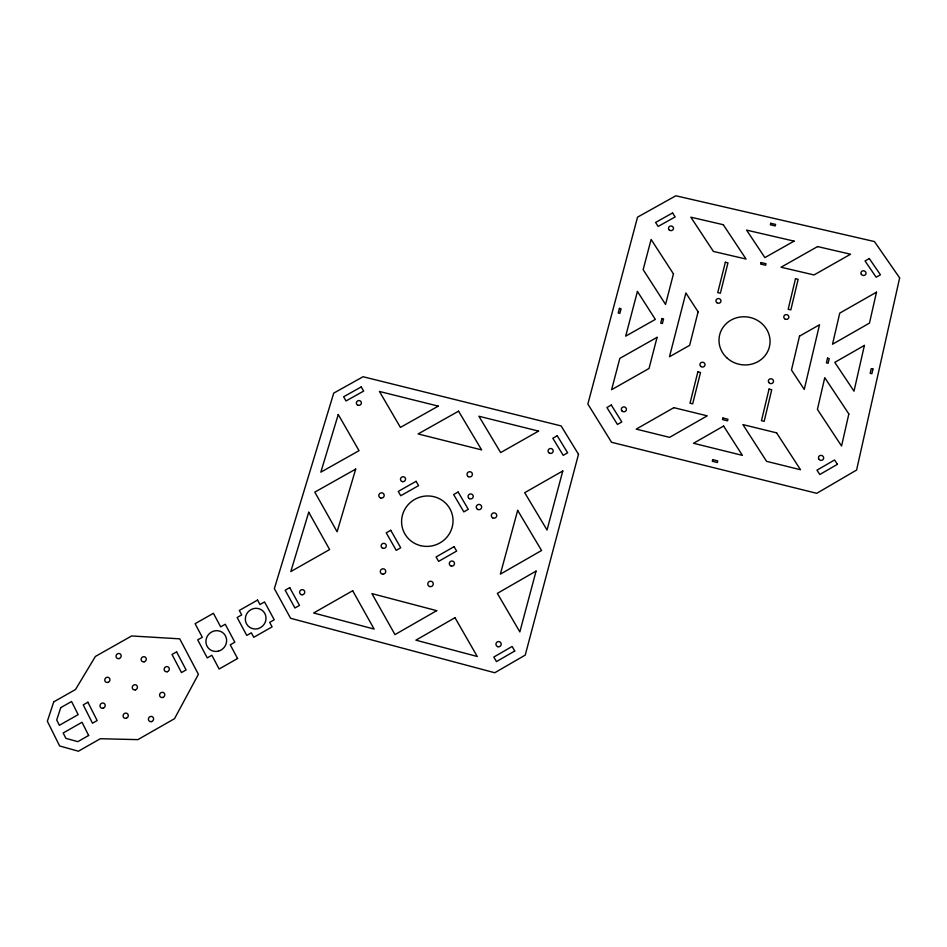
<?xml version="1.0" encoding="UTF-8"?>
<svg xmlns="http://www.w3.org/2000/svg" width="947" height="947" viewBox="0 0 947 947"><rect width="100%" height="100%" fill="white"/><g stroke="black" fill="none" stroke-linecap="round" stroke-linejoin="round"><path stroke-width="1.42" d="M872.933 369.01L871.867 373.745L870.175 373.343L871.24 368.608L872.933 369.01M899.65 277.909L856.597 470.032L816.752 493.316L611.549 442.285L587.862 404.038L637.544 217.147L675.85 195.78L874.436 241.556L899.65 277.909M848.843 413.946L841.552 446.025L817.415 409.376L824.766 377.675L848.843 413.946M864.398 345.418L854.005 391.182L834.792 362.37L864.398 345.418M876.496 292.173L869.464 323.105L832.52 344.223L839.74 313.126L876.496 292.173M827.524 358.155L826.435 362.867L828.116 363.269L829.205 358.558L827.524 358.155M799.505 336.173L791.479 370.04L804.252 389.442L819.51 324.762L799.505 336.173M769.047 389.087L761.471 420.693L764.17 421.344L771.734 389.738L769.047 389.087M795.504 278.69L788.176 309.267L790.828 309.894L798.155 279.306L795.504 278.69M712.7 459.65L712.298 461.272L717.353 462.527L717.755 460.905L712.7 459.65M722.916 418.006L722.525 419.592L727.556 420.835L727.947 419.237L722.916 418.006M761.068 262.568L760.69 264.095L765.614 265.243L765.993 263.716L761.068 262.568M770.716 223.279L770.349 224.782L775.238 225.907L775.605 224.403L770.716 223.279M697.868 371.84L690.008 403.209L692.671 403.86L700.531 372.491L697.868 371.84M725.355 262.248L717.743 292.599L720.371 293.227L727.971 262.864L725.355 262.248M698.105 311.835L689.629 345.347L669.482 356.759L685.888 292.99L698.105 311.835M657.076 337.321L649.026 368.478L611.608 389.69L619.835 358.38L657.076 337.321M661.917 318.535L660.722 323.164L662.367 323.554L663.563 318.926L661.917 318.535M673.447 273.884L665.563 304.449L643.155 269.658L651.11 239.437L673.447 273.884M637.438 291.451L625.683 336.149L655.336 319.411L637.438 291.451M578.499 454.311L525.242 655.087L494.748 672.749L290.587 618.284L274.358 588.62L333.735 393.112L363.08 376.74L561.121 425.925L578.499 454.311M619.433 308.367L618.213 312.983L619.847 313.374L621.066 308.758L619.433 308.367M536.073 571.1L519.844 631.898L497.341 593.367L536.073 571.1M562.79 470.967L547.035 530.012L524.685 492.689L562.79 470.967M517.666 510.386L500.359 574.142L541.566 550.503L517.666 510.386M355.705 469.108L337.108 531.764L314.806 492.132L355.705 469.108M308.734 512.244L290.812 571.562L329.627 549.556L308.734 512.244M338.257 414.514L320.844 472.151L359.031 450.677L338.257 414.514M60.762 707.646L56.713 719.98L59.365 725.307L78.163 714.63L71.57 701.514L60.762 707.646M53.742 701.857L47.35 721.235L59.637 745.964L78.412 751.22L100.323 738.731L137.871 739.631L174.508 718.702L198.397 674.311L179.729 638.834L131.621 635.97L95.398 656.449L75.5 689.534L53.742 701.857M514.742 651.015L496.465 661.598L493.825 657.04L512.102 646.47L514.742 651.015M837.408 464.314L819.794 474.506L816.965 470.162L834.567 459.982L837.408 464.314M454.986 617.704L415.899 640.172L477.264 656.496L454.986 617.704M723.615 426.043L693.512 443.279L742.389 455.365L723.615 426.043M436.721 610.661L394.982 634.608L371.911 593.615L436.721 610.661M88.651 735.476L77.784 741.667L65.864 738.329L63.189 732.978L82.01 722.277L88.651 735.476M352.675 590.739L313.646 612.981L374.124 629.068L352.675 590.739M673.862 407.66L636.23 429.109L669.576 437.36L707.22 415.84L673.862 407.66M237.567 658.508L219.136 669.008L211.856 655.277L207.251 657.905L197.71 639.876L202.303 637.272L195.106 623.682L213.418 613.301L220.663 626.855L225.244 624.251L234.844 642.196L230.251 644.812L237.567 658.508M454.087 546.679L436.07 556.966L438.615 561.37L456.643 551.071L454.087 546.679M257.56 600.078L239.307 610.448L241.698 614.899L237.129 617.503L246.765 635.413L251.346 632.809L253.772 637.295L272.097 626.867L269.67 622.38L274.239 619.776L264.533 601.937L259.975 604.529L257.56 600.078M87.893 702.236L83.241 704.876L92.486 723.212L97.15 720.56L87.893 702.236M176.615 651.856L172.011 654.472L181.481 672.571L186.097 669.943L176.615 651.856M289.735 587.637L285.177 590.218L294.931 607.998L299.489 605.405L289.735 587.637M390.732 530.284L386.234 532.841L396.237 550.349L400.735 547.792L390.732 530.284M458.123 492.026L453.66 494.559L463.817 511.889L468.292 509.344L458.123 492.026M557.227 435.75L552.811 438.26L563.216 455.329L567.632 452.808L557.227 435.75M611.3 405.044L606.92 407.541L617.444 424.457L621.836 421.96L611.3 405.044M869.299 258.555L865.049 260.981L876.164 277.222L880.438 274.796L869.299 258.555M817.581 246.575L781.038 267.232L814.018 274.95L850.572 254.222L817.581 246.575M416.1 481.313L398.249 491.422L400.735 495.731L418.598 485.622L416.1 481.313M538.571 431.098L500.667 452.583L478.91 416.242L538.571 431.098M458.561 411.176L418.112 433.951L481.632 449.896L458.561 411.176M794.071 241.118L764.892 257.596L746.556 230.109L794.071 241.118M438.272 406.121L400.427 427.405L379.439 391.466L438.272 406.121M361.233 386.932L343.619 396.769L346.022 400.948L363.66 391.087L361.233 386.932M672.571 212.957L655.573 222.462L658.153 226.44L675.175 216.922L672.571 212.957M723.271 224.711L690.848 217.194L713.387 251.429L746.07 259.064L723.271 224.711M776.587 432.85L742.91 424.599L766.573 461.343L800.523 469.736L776.587 432.85M861.356 274.346A2.557 2.356 14.1 0 0 865.759 274.287A2.557 2.356 14.1 0 0 863.356 270.759A2.557 2.356 14.1 0 0 861.356 274.346M700.733 366.382A2.557 2.415 9.6 0 0 704.97 365.246A2.557 2.415 9.6 0 0 701.751 362.31A2.557 2.415 9.6 0 0 700.733 366.382M669.28 229.979A2.498 2.32 3.5 0 0 673.424 228.866A2.498 2.32 3.5 0 0 670.298 226.073A2.498 2.32 3.5 0 0 669.28 229.979M622.108 411.093A2.557 2.45 5.3 0 0 626.358 409.944A2.557 2.45 5.3 0 0 623.173 406.973A2.557 2.45 5.3 0 0 622.108 411.093M818.859 459.141A2.628 2.486 21.3 0 0 823.381 459.106A2.628 2.486 21.3 0 0 820.942 455.365A2.628 2.486 21.3 0 0 818.859 459.141M727.201 358.155A25.581 24.03 11.2 0 0 769.426 346.732A25.581 24.03 11.2 0 0 736.967 317.683A25.581 24.03 11.2 0 0 727.201 358.155M768.763 382.446A2.581 2.427 14.5 0 0 773.214 382.399A2.581 2.427 14.5 0 0 770.834 378.753A2.581 2.427 14.5 0 0 768.763 382.446M784.601 318.713A2.557 2.391 12.4 0 0 788.815 317.576A2.557 2.391 12.4 0 0 785.56 314.688A2.557 2.391 12.4 0 0 784.601 318.713M716.725 302.602A2.533 2.379 8.2 0 0 720.916 301.477A2.533 2.379 8.2 0 0 717.719 298.613A2.533 2.379 8.2 0 0 716.725 302.602M257.986 628.63A10.547 10.133 -44.7 0 0 263.254 611.312A10.547 10.133 -44.7 0 0 245.782 616.024A10.547 10.133 -44.7 0 0 257.986 628.63M549.367 453.128A2.569 2.474 -1.3 0 0 553.202 450.95A2.569 2.474 -1.3 0 0 549.343 448.831A2.569 2.474 -1.3 0 0 549.367 453.128M358.167 405.328A2.533 2.415 -20.7 0 0 361.316 402.321A2.533 2.415 -20.7 0 0 357.137 401.279A2.533 2.415 -20.7 0 0 358.167 405.328M402.333 481.621A2.569 2.474 -20.9 0 0 405.505 478.543A2.569 2.474 -20.9 0 0 401.256 477.466A2.569 2.474 -20.9 0 0 402.333 481.621M469.345 498.619A2.569 2.498 -12.9 0 0 473.216 496.417A2.569 2.498 -12.9 0 0 469.369 494.275A2.569 2.498 -12.9 0 0 469.345 498.619M451.21 566.046A2.604 2.557 -21.2 0 0 454.406 562.897A2.604 2.557 -21.2 0 0 450.074 561.772A2.604 2.557 -21.2 0 0 451.21 566.046M497.897 646.718A2.64 2.628 -23.1 0 0 501.129 643.487A2.64 2.628 -23.1 0 0 496.713 642.326A2.64 2.628 -23.1 0 0 497.897 646.718M383.002 548.313A2.592 2.521 -28.9 0 0 386.21 545.188A2.592 2.521 -28.9 0 0 381.925 544.075A2.592 2.521 -28.9 0 0 383.002 548.313M420.456 545.614A25.818 25.143 -21 0 0 452.204 514.41A25.818 25.143 -21 0 0 409.246 503.532A25.818 25.143 -21 0 0 420.456 545.614M302.117 594.763A2.616 2.533 -40.4 0 0 304.461 590.904A2.616 2.533 -40.4 0 0 299.998 590.916A2.616 2.533 -40.4 0 0 302.117 594.763M468.339 476.625A2.711 2.628 -12.3 0 0 472.423 474.317A2.711 2.628 -12.3 0 0 468.363 472.068A2.711 2.628 -12.3 0 0 468.339 476.625M492.665 517.855A2.734 2.663 -9.7 0 0 496.761 515.523A2.734 2.663 -9.7 0 0 492.677 513.238A2.734 2.663 -9.7 0 0 492.665 517.855M380.753 498.015A2.723 2.628 -24.3 0 0 384.127 494.76A2.723 2.628 -24.3 0 0 379.629 493.6A2.723 2.628 -24.3 0 0 380.753 498.015M382.979 574.19A2.758 2.687 -32.3 0 0 385.417 570.118A2.758 2.687 -32.3 0 0 380.682 570.141A2.758 2.687 -32.3 0 0 382.979 574.19M477.596 509.391A2.734 2.663 -12 0 0 481.692 507.059A2.734 2.663 -12 0 0 477.608 504.775A2.734 2.663 -12 0 0 477.596 509.391M429.784 586.572A2.758 2.711 -28.1 0 0 433.193 583.234A2.758 2.711 -28.1 0 0 428.6 582.026A2.758 2.711 -28.1 0 0 429.784 586.572M167.276 671.719A2.675 2.533 -49.9 0 0 168.661 667.339A2.675 2.533 -49.9 0 0 164.269 668.523A2.675 2.533 -49.9 0 0 167.276 671.719M151.556 721.602A2.711 2.557 -53.8 0 0 152.952 717.163A2.711 2.557 -53.8 0 0 148.525 718.359A2.711 2.557 -53.8 0 0 151.556 721.602M103.128 708.202A2.699 2.533 -52.3 0 0 104.549 703.775A2.699 2.533 -52.3 0 0 100.133 704.97A2.699 2.533 -52.3 0 0 103.128 708.202M119.133 658.579A2.675 2.51 -48.9 0 0 120.541 654.223A2.675 2.51 -48.9 0 0 116.161 655.407A2.675 2.51 -48.9 0 0 119.133 658.579M144.24 661.787A2.675 2.521 -49.1 0 0 145.625 657.419A2.675 2.521 -49.1 0 0 141.245 658.591A2.675 2.521 -49.1 0 0 144.24 661.787M162.742 697.477A2.687 2.545 -52 0 0 164.127 693.062A2.687 2.545 -52 0 0 159.712 694.258A2.687 2.545 -52 0 0 162.742 697.477M126.211 718.299A2.711 2.545 -53.2 0 0 127.62 713.86A2.711 2.545 -53.2 0 0 123.205 715.056A2.711 2.545 -53.2 0 0 126.211 718.299M107.887 682.408A2.687 2.521 -50.6 0 0 109.307 678.016A2.687 2.521 -50.6 0 0 104.904 679.2A2.687 2.521 -50.6 0 0 107.887 682.408M218.532 651.086A10.618 10.133 -47.4 0 0 223.894 633.673A10.618 10.133 -47.4 0 0 206.387 638.396A10.618 10.133 -47.4 0 0 218.532 651.086M135.362 689.866A2.687 2.533 -51.2 0 0 136.77 685.462A2.687 2.533 -51.2 0 0 132.367 686.658A2.687 2.533 -51.2 0 0 135.362 689.866"/></g></svg>
